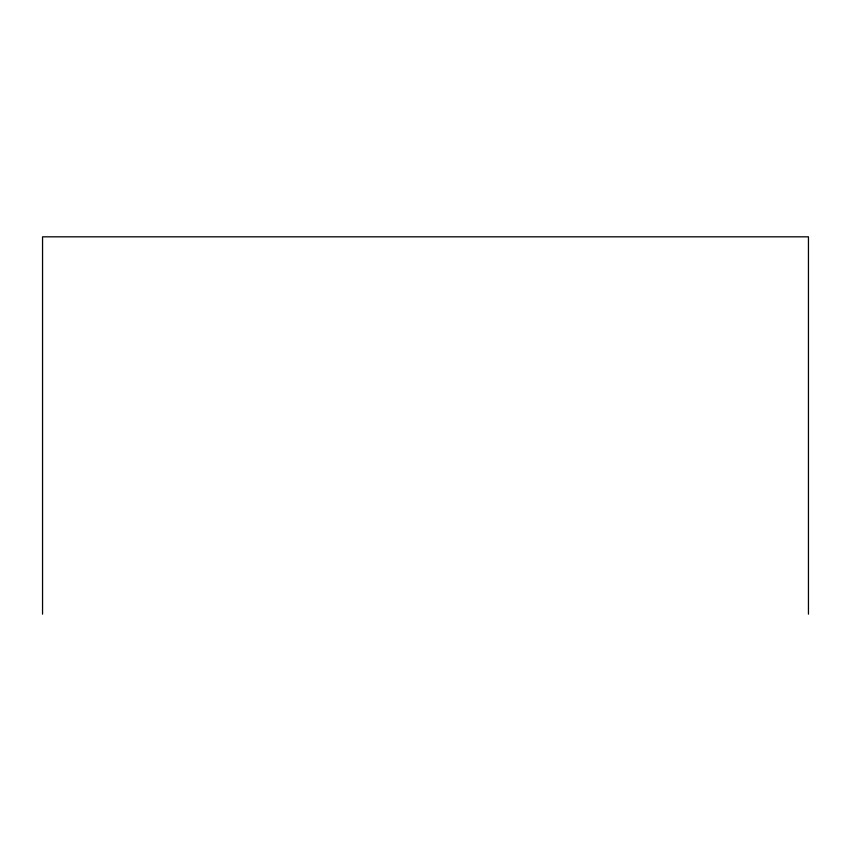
<?xml version="1.0" encoding="UTF-8"?>
<svg xmlns="http://www.w3.org/2000/svg" width="851" height="851" viewBox="0 0 851 851"><rect width="100%" height="100%" fill="white"/><g stroke="black" fill="none" stroke-linecap="round" stroke-linejoin="round"><path stroke-width="1.28" d="M808.45 614.177L808.45 236.823L42.55 236.823L42.55 614.177"/></g></svg>
